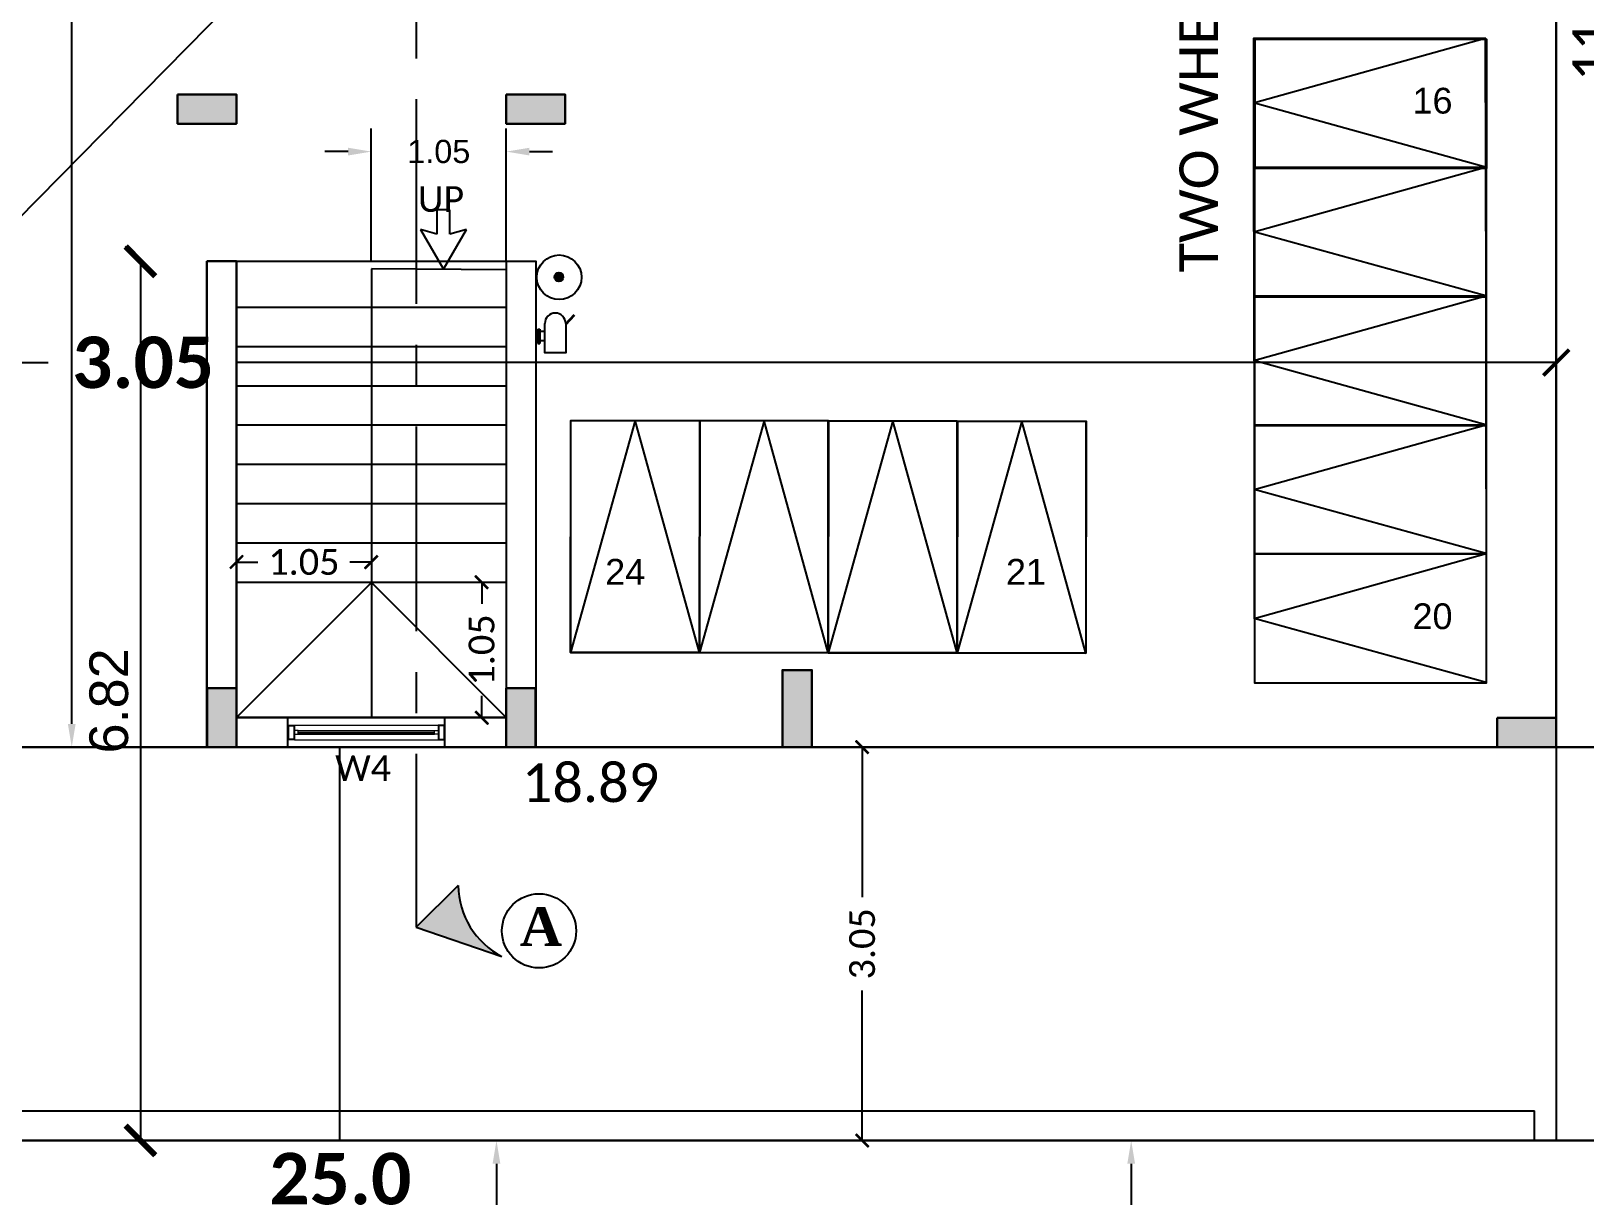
# Model space of a CAD drawing. Header units: metres. Extents: x 1549 to 1752, y 1518 to 3502.
# Drawn here: x 1682.27 to 1694.34, y 1624.89 to 1633.93 of the extents above; entities that cross this region are included whole.
import ezdxf
from ezdxf.enums import TextEntityAlignment as Align

# ---------------------------------------------------------------- set-up
doc = ezdxf.new("R2010")
doc.units = ezdxf.units.M
doc.linetypes.add('CENTER', pattern=[50.8, 31.75, -6.35, 6.35, -6.35])
for name, color, linetype, plot in [('BLK_1_COVERED_AREA', 140, 'Continuous', False), ('BLK_1_FLR_0_BLT_UP_AREA', 1, 'Continuous', False), ('BLK_1_MAX_HEIGHT_CAL', 7, 'Continuous', False), ('BLK_1_MAX_HEIGHT_CAL_SET_BACK', 6, 'Continuous', False), ('SHORTEST_DIST_TO_ROAD', 6, 'Continuous', False)]:
    doc.layers.add(name, color=color, linetype=linetype, plot=plot)
for name, color, linetype in [('BLK_1_FLR_0_CARPET_AREA', 10, 'Continuous'), ('BLK_1_FLR_0_EXIT_WIDTH_DOOR', 2, 'Continuous'), ('BLK_1_LVL_0_BLDG_FOOT_PRINT', 1, 'Continuous'), ('BLK_1_LVL_0_FRONT_SETBACK', 2, 'Continuous'), ('BLK_1_LVL_0_SIDE_SETBACK1', 171, 'Continuous'), ('DRIVE_WAY', 254, 'Continuous'), ('PLOT_BOUNDARY', 70, 'Continuous'), ('TWO_WHEELER_PARKING', 2, 'Continuous')]:
    doc.layers.add(name, color=color, linetype=linetype)
for name, color, linetype, lineweight in [('BLK_1_FLR_0_STILT', 7, 'Continuous', 0), ('Column', 7, 'Continuous', 30), ('DIST_EXIT', 7, 'Continuous', 0), ('NOTIFIED_ROAD', 1, 'Continuous', 13), ('ROAD_WIDTH', 1, 'Continuous', 13), ('SEGREGATED_TOILET', 1, 'Continuous', 0), ('TWO_WHEELER_DRIVE_WAY', 6, 'Continuous', 0), ('W', 7, 'Continuous', 5)]:
    doc.layers.add(name, color=color, linetype=linetype, lineweight=lineweight)
doc.styles.add('ARIAL', font='arial.ttf')
doc.styles.add('Dutch-Bold', font='timesbd.ttf', dxfattribs={"height": 12})
doc.styles.add('SLS- JOHN Calibri', font='calibri.ttf')
doc.styles.add('SLS-Calibri', font='calibri.ttf')
doc.styles.add('SLS-CalibriBold', font='calibrib.ttf')
doc.styles.get("Standard").update_dxf_attribs({"font": 'arial.ttf'})
doc.dimstyles.new('OPEN SPACE', dxfattribs={"dimtxt": 0.3, "dimasz": 0.23, "dimexe": 0.1875, "dimexo": 0.0625, "dimgap": 0.09, "dimtad": 3, "dimzin": 0, "dimdsep": 46, "dimtxsty": 'ARIAL', "dimblk": 'OBLIQUE', "dimcen": 0.09, "dimse1": 1, "dimse2": 1, "dimclrd": 6, "dimclre": 6, "dimclrt": 7, "dimadec": 0, "dimazin": 0, "dimtfac": 0.5, "dimtix": 1, "dimtmove": 0, "dimatfit": 3, "dimfxl": 0, "dimtolj": 1, "dimtzin": 0, "dimarcsym": 0})
doc.dimstyles.new('SLS-ProjectName-FMB', dxfattribs={"dimtxt": 0.7, "dimasz": 0.1, "dimexe": 0, "dimexo": 0, "dimgap": 0.2, "dimtad": 0, "dimdec": 1, "dimzin": 1, "dimdsep": 46, "dimtxsty": 'SLS-CalibriBold', "dimblk": 'NONE', "dimcen": 0, "dimse1": 1, "dimse2": 1, "dimsd1": 1, "dimsd2": 1, "dimclrd": 252, "dimclre": 252, "dimclrt": 256, "dimadec": 0, "dimazin": 0, "dimtfac": 1, "dimtdec": 1, "dimtofl": 0, "dimtmove": 0, "dimatfit": 3, "dimfxl": 0, "dimtolj": 1, "dimtzin": 0, "dimarcsym": 0})
doc.dimstyles.new('SLS-ProjectName-InnerBlock', dxfattribs={"dimtxt": 0.6, "dimasz": 0.1, "dimexe": 0, "dimexo": 0, "dimgap": 0.2, "dimtad": 0, "dimzin": 1, "dimdsep": 46, "dimtxsty": 'SLS-Calibri', "dimblk": 'NONE', "dimcen": 0.09, "dimse1": 1, "dimse2": 1, "dimsd1": 1, "dimsd2": 1, "dimclrd": 252, "dimclre": 252, "dimclrt": 256, "dimadec": 0, "dimazin": 0, "dimtfac": 1, "dimtofl": 0, "dimtmove": 0, "dimatfit": 3, "dimfxl": 0, "dimtolj": 1, "dimtzin": 0, "dimarcsym": 0})
doc.dimstyles.new('SLS-ProjectName-OuterBlock(FloorPlan)', dxfattribs={"dimtxt": 0.2, "dimasz": 0.1, "dimexe": 0, "dimexo": 0, "dimgap": 0.1, "dimtad": 0, "dimzin": 1, "dimdsep": 46, "dimtxsty": 'SLS-Calibri', "dimblk1": 'OBLIQUE', "dimblk2": 'OBLIQUE', "dimsah": 1, "dimcen": 0, "dimse1": 1, "dimse2": 1, "dimclrd": 252, "dimclre": 252, "dimclrt": 256, "dimadec": 0, "dimazin": 0, "dimtfac": 1, "dimtofl": 0, "dimtmove": 2, "dimatfit": 3, "dimfxl": 0, "dimtolj": 1, "dimtzin": 0, "dimarcsym": 0})
doc.dimstyles.get("Standard").update_dxf_attribs({"dimtxt": 0.18, "dimasz": 0.18, "dimexe": 0.18, "dimexo": 0.0625, "dimgap": 0.09, "dimtad": 0, "dimtih": 1, "dimtoh": 1, "dimdec": 4, "dimzin": 0, "dimdsep": 46, "dimtxsty": 'Standard', "dimcen": 0.09, "dimadec": 0, "dimazin": 0, "dimtfac": 1, "dimtdec": 4, "dimtofl": 0, "dimtmove": 0, "dimatfit": 3, "dimfxl": 0, "dimtolj": 1, "dimtzin": 0, "dimarcsym": 0})

# ---------------------------------------------------------------- blocks, each defined once
blk = doc.blocks.new('*U8')
at = {"layer": 'W'}
for p, q in [((-0.533, 0.1), (-0.533, -0.1)), ((-0.533, 0.1), (0.533, 0.1)), ((-0.488, 0.05), (0.488, 0.05)), ((-0.463, 0.012), (0.463, 0.012)), ((-0.463, 0.002), (0.463, 0.002)), ((0.533, 0.1), (0.533, -0.1)), ((-0.533, -0.1), (0.533, -0.1)), ((-0.488, -0.05), (0.488, -0.05)), ((-0.463, -0.003), (0.463, -0.003)), ((-0.463, -0.013), (0.463, -0.013))]:
    blk.add_line(p, q, dxfattribs=at)
for points in [[(-0.488, -0.05), (-0.533, -0.05), (-0.533, 0.05), (-0.488, 0.05)], [(-0.493, -0.045), (-0.528, -0.045), (-0.528, 0.045), (-0.493, 0.045)], [(-0.488, 0.012), (-0.488, -0.013), (-0.463, -0.013), (-0.463, 0.012)], [(0.488, 0.012), (0.488, -0.013), (0.463, -0.013), (0.463, 0.012)], [(0.488, -0.05), (0.533, -0.05), (0.533, 0.05), (0.488, 0.05)], [(0.493, -0.045), (0.528, -0.045), (0.528, 0.045), (0.493, 0.045)]]:
    blk.add_lwpolyline(points, close=True, dxfattribs=at)
blk = doc.blocks.new('Arow2')
for p, q in [((2, 18.23), (-2, 18.23)), ((-2, 18.23), (-2, 10.81)), ((2, 10.81), (2, 18.23)), ((-2, 10.81), (-7.06, 12.23)), ((-7.06, 12.23), (0, 0)), ((0, 0), (7.06, 12.23)), ((7.06, 12.23), (2, 10.81))]:
    blk.add_line(p, q)
blk = doc.blocks.new('*D52')
at = {"layer": 'Defpoints', "color": 0}
for p in [(1672.175, 1625.321), (1697.175, 1625.321), (1697.175, 1625.023)]:
    blk.add_point(p, dxfattribs=at)
at = {"insert": (1684.675, 1625.023), "char_height": 0.4, "attachment_point": 5, "style": 'SLS-CalibriBold'}
blk.add_mtext('\\A1;25.0', dxfattribs=at)
blk = doc.blocks.new('_None')
blk = doc.blocks.new('*D136')
at = {"layer": 'Defpoints', "color": 0}
for p in [(1694.113, 1639.773), (1694.113, 1628.373), (1694.392, 1628.373)]:
    blk.add_point(p, dxfattribs=at)
at = {"insert": (1694.392, 1634.073), "char_height": 0.3, "attachment_point": 5, "rotation": 90, "style": 'SLS-Calibri'}
blk.add_mtext('\\A1;11.40', dxfattribs=at)
blk = doc.blocks.new('*D59')
at = {"layer": 'Defpoints', "color": 0}
for p in [(1675.223, 1628.373), (1694.113, 1628.373), (1675.223, 1628.095)]:
    blk.add_point(p, dxfattribs=at)
at = {"insert": (1686.617, 1628.095), "char_height": 0.3, "attachment_point": 5, "style": 'SLS-Calibri'}
blk.add_mtext('\\A1;18.89', dxfattribs=at)
blk = doc.blocks.new('_Oblique')
at = {"color": 0, "linetype": 'ByBlock', "lineweight": -2}
blk.add_line((-0.5, -0.5), (0.5, 0.5), dxfattribs=at)
at = {"const_width": 0.2}
blk.add_lwpolyline([(-0.5, -0.5), (0.5, 0.5)], dxfattribs=at)
blk = doc.blocks.new('*D168')
at = {"color": 252, "lineweight": -2}
for p, q in [((1683.868, 1629.809), (1684.035, 1629.809)), ((1684.915, 1629.809), (1684.749, 1629.809))]:
    blk.add_line(p, q, dxfattribs=at)
at = {"layer": 'Defpoints', "color": 0}
for p in [(1684.915, 1629.809), (1683.868, 1629.652), (1684.915, 1629.652)]:
    blk.add_point(p, dxfattribs=at)
at = {"color": 252, "lineweight": -2, "xscale": 0.1, "yscale": 0.1, "zscale": 0.1, "rotation": 180}
blk.add_blockref('_Oblique', (1683.868, 1629.809), dxfattribs=at)
at = {"color": 252, "lineweight": -2, "xscale": 0.1, "yscale": 0.1, "zscale": 0.1}
blk.add_blockref('_Oblique', (1684.915, 1629.809), dxfattribs=at)
at = {"insert": (1684.392, 1629.809), "char_height": 0.2, "attachment_point": 5, "style": 'SLS-Calibri'}
blk.add_mtext('\\A1;1.05', dxfattribs=at)
blk = doc.blocks.new('*D169')
at = {"color": 252, "lineweight": -2}
for p, q in [((1685.772, 1629.652), (1685.772, 1629.484)), ((1685.772, 1628.602), (1685.772, 1628.77))]:
    blk.add_line(p, q, dxfattribs=at)
at = {"layer": 'Defpoints', "color": 0}
for p in [(1685.802, 1629.652), (1685.772, 1628.602), (1685.802, 1628.602)]:
    blk.add_point(p, dxfattribs=at)
at = {"color": 252, "lineweight": -2, "xscale": 0.1, "yscale": 0.1, "zscale": 0.1}
for p, rotation in [((1685.772, 1629.652), 90), ((1685.772, 1628.602), 270)]:
    blk.add_blockref('_Oblique', p, dxfattribs=dict(at, rotation=rotation))
at = {"insert": (1685.772, 1629.127), "char_height": 0.2, "attachment_point": 5, "rotation": 90, "style": 'SLS-Calibri'}
blk.add_mtext('\\A1;1.05', dxfattribs=at)
blk = doc.blocks.new('_ArchTick')
at = {"color": 0, "linetype": 'ByBlock', "const_width": 0.15}
blk.add_lwpolyline([(-0.5, -0.5), (0.5, 0.5)], dxfattribs=at)
blk = doc.blocks.new('*D173')
at = {"color": 252, "lineweight": -2}
for p, q in [((1672.175, 1631.357), (1682.408, 1631.357)), ((1694.113, 1631.357), (1683.88, 1631.357))]:
    blk.add_line(p, q, dxfattribs=at)
at = {"layer": 'Defpoints', "color": 0}
for p in [(1672.175, 1631.549), (1694.113, 1631.549), (1694.113, 1631.357)]:
    blk.add_point(p, dxfattribs=at)
at = {"color": 252, "lineweight": -2, "xscale": 0.2, "yscale": 0.2, "zscale": 0.2, "rotation": 180}
blk.add_blockref('_ArchTick', (1672.175, 1631.357), dxfattribs=at)
at = {"color": 252, "lineweight": -2, "xscale": 0.2, "yscale": 0.2, "zscale": 0.2}
blk.add_blockref('_ArchTick', (1694.113, 1631.357), dxfattribs=at)
at = {"insert": (1683.144, 1631.357), "char_height": 0.4, "attachment_point": 5, "style": 'SLS-CalibriBold'}
blk.add_mtext('\\A1;3.05', dxfattribs=at)
blk = doc.blocks.new('A$C54416CBF')
h = blk.add_hatch(color=256)
h.dxf.hatch_style = 1
h.paths.add_polyline_path([(0.636, 0.673), (0.636, 0.641), (0.843, 0.861), (0.827, 0.876)])
h = blk.add_hatch(color=256)
h.dxf.hatch_style = 1
h.paths.add_polyline_path([(0, 0.217), (0.044, 0.217), (0.044, 0.545), (0, 0.545)])
for p, q in [((0.636, 0.673), (0.827, 0.876)), ((0.636, 0.641), (0.843, 0.861)), ((0, 0.545), (0, 0.217)), ((0, 0.545), (0.044, 0.545)), ((0.044, 0.545), (0.044, 0.217)), ((0.159, 0.49), (0.044, 0.49)), ((0, 0.217), (0.044, 0.217)), ((0.159, 0.28), (0.044, 0.28))]:
    blk.add_line(p, q)
blk.add_lwpolyline([(0.636, 0.673), (0.636, 0.673), (0.636, 0), (0.159, 0), (0.159, 0.673), (0.16, 0.673)])
blk.add_arc((0.398, 0.673), 0.238, 0, 180)
blk = doc.blocks.new('col')
at = {"layer": 'Column'}
h = blk.add_hatch(color=6, dxfattribs=at)
h.dxf.hatch_style = 1
h.paths.add_polyline_path([(8.188, -6.335), (8.188, -6.563), (8.645, -6.563), (8.645, -6.335)])
h = blk.add_hatch(color=6, dxfattribs=at)
h.dxf.hatch_style = 1
h.paths.add_polyline_path([(10.74, -6.335), (10.74, -6.563), (11.197, -6.563), (11.197, -6.335)])
h = blk.add_hatch(color=2, dxfattribs=at)
h.dxf.hatch_style = 1
h.paths.add_polyline_path([(12.884, -11.399), (13.113, -11.399), (13.113, -10.802), (12.884, -10.802)])
h = blk.add_hatch(color=6, dxfattribs=at)
h.dxf.hatch_style = 1
h.paths.add_polyline_path([(8.417, -11.399), (8.645, -11.399), (8.645, -10.942), (8.417, -10.942)])
h = blk.add_hatch(color=6, dxfattribs=at)
h.dxf.hatch_style = 1
h.paths.add_polyline_path([(10.74, -11.399), (10.968, -11.399), (10.968, -10.942), (10.74, -10.942)])
h = blk.add_hatch(color=6, dxfattribs=at)
h.dxf.hatch_style = 1
h.paths.add_polyline_path([(18.433, -11.171), (18.433, -11.399), (18.89, -11.399), (18.89, -11.171)])
for points in [[(8.188, -6.335), (8.188, -6.563), (8.645, -6.563), (8.645, -6.335)], [(10.74, -6.335), (10.74, -6.563), (11.197, -6.563), (11.197, -6.335)], [(12.884, -11.399), (13.113, -11.399), (13.113, -10.802), (12.884, -10.802)], [(8.417, -11.399), (8.645, -11.399), (8.645, -10.942), (8.417, -10.942)], [(10.74, -11.399), (10.968, -11.399), (10.968, -10.942), (10.74, -10.942)], [(18.433, -11.171), (18.433, -11.399), (18.89, -11.399), (18.89, -11.171)]]:
    blk.add_lwpolyline(points, close=True, dxfattribs=at)
blk = doc.blocks.new('*D193')
at = {"layer": 'Defpoints', "color": 0}
for p in [(1688.807, 1628.373), (1688.726, 1625.321), (1688.807, 1625.321)]:
    blk.add_point(p, dxfattribs=at)
at = {"layer": 'SHORTEST_DIST_TO_ROAD', "color": 252, "lineweight": -2}
for p, q in [((1688.726, 1628.373), (1688.726, 1627.209)), ((1688.726, 1625.321), (1688.726, 1626.485))]:
    blk.add_line(p, q, dxfattribs=at)
at = {"layer": 'SHORTEST_DIST_TO_ROAD', "color": 252, "lineweight": -2, "xscale": 0.1, "yscale": 0.1, "zscale": 0.1}
for p, rotation in [((1688.726, 1628.373), 90), ((1688.726, 1625.321), 270)]:
    blk.add_blockref('_Oblique', p, dxfattribs=dict(at, rotation=rotation))
at = {"layer": 'SHORTEST_DIST_TO_ROAD', "insert": (1688.726, 1626.847), "char_height": 0.2, "attachment_point": 5, "rotation": 90, "style": 'SLS-Calibri'}
blk.add_mtext('\\A1;3.05', dxfattribs=at)
blk = doc.blocks.new('*D195')
at = {"layer": 'BLK_1_MAX_HEIGHT_CAL', "color": 0, "lineweight": -2}
for p, q in [((1682.713, 1628.373), (1681.287, 1628.373)), ((1681.467, 1628.193), (1681.467, 1622.459)), ((1681.467, 1616.361), (1681.467, 1622.095)), ((1682.713, 1616.181), (1681.287, 1616.181))]:
    blk.add_line(p, q, dxfattribs=at)
at = {"layer": 'BLK_1_MAX_HEIGHT_CAL', "color": 0}
for points in [[(1681.437, 1628.193), (1681.497, 1628.193), (1681.467, 1628.373)], [(1681.437, 1616.361), (1681.497, 1616.361), (1681.467, 1616.181)]]:
    blk.add_solid(points, dxfattribs=at)
at = {"layer": 'Defpoints', "color": 0}
for p in [(1682.776, 1628.373), (1681.467, 1616.181), (1682.776, 1616.181)]:
    blk.add_point(p, dxfattribs=at)
at = {"layer": 'BLK_1_MAX_HEIGHT_CAL', "color": 0, "insert": (1681.467, 1622.277), "char_height": 0.18, "attachment_point": 5}
blk.add_mtext('\\A1;12.19', dxfattribs=at)
blk = doc.blocks.new('*D196')
at = {"layer": 'BLK_1_MAX_HEIGHT_CAL_SET_BACK', "color": 0, "lineweight": -2}
for p, q in [((1685.866, 1642.821), (1682.41, 1642.821)), ((1682.59, 1642.641), (1682.59, 1635.779)), ((1682.59, 1628.553), (1682.59, 1635.415)), ((1685.866, 1628.373), (1682.41, 1628.373))]:
    blk.add_line(p, q, dxfattribs=at)
at = {"layer": 'BLK_1_MAX_HEIGHT_CAL_SET_BACK', "color": 0}
for points in [[(1682.56, 1642.641), (1682.62, 1642.641), (1682.59, 1642.821)], [(1682.56, 1628.553), (1682.62, 1628.553), (1682.59, 1628.373)]]:
    blk.add_solid(points, dxfattribs=at)
at = {"layer": 'Defpoints', "color": 0}
for p in [(1685.929, 1642.821), (1682.59, 1628.373), (1685.929, 1628.373)]:
    blk.add_point(p, dxfattribs=at)
at = {"layer": 'BLK_1_MAX_HEIGHT_CAL_SET_BACK', "color": 0, "insert": (1682.59, 1635.597), "char_height": 0.18, "attachment_point": 5}
blk.add_mtext('\\A1;14.45', dxfattribs=at)
blk = doc.blocks.new('*D225')
at = {"layer": 'BLK_1_FLR_0_EXIT_WIDTH_DOOR', "color": 0, "lineweight": -2}
for p, q in [((1684.915, 1632.146), (1684.915, 1633.174)), ((1685.963, 1632.14), (1685.963, 1633.174)), ((1684.735, 1632.994), (1684.555, 1632.994)), ((1686.143, 1632.994), (1686.323, 1632.994))]:
    blk.add_line(p, q, dxfattribs=at)
at = {"layer": 'BLK_1_FLR_0_EXIT_WIDTH_DOOR', "color": 0}
for points in [[(1684.735, 1633.024), (1684.735, 1632.964), (1684.915, 1632.994)], [(1686.143, 1633.024), (1686.143, 1632.964), (1685.963, 1632.994)]]:
    blk.add_solid(points, dxfattribs=at)
at = {"layer": 'Defpoints', "color": 0}
for p in [(1684.915, 1632.994), (1684.915, 1632.083), (1685.963, 1632.078)]:
    blk.add_point(p, dxfattribs=at)
at = {"layer": 'BLK_1_FLR_0_EXIT_WIDTH_DOOR', "color": 0, "insert": (1685.439, 1632.994), "char_height": 0.18, "attachment_point": 5}
blk.add_mtext('\\A1;1.05', dxfattribs=at)
blk = doc.blocks.new('*D226')
at = {"layer": 'Defpoints', "color": 0}
for p in [(1684.189, 1632.143), (1683.123, 1625.321), (1684.189, 1625.321)]:
    blk.add_point(p, dxfattribs=at)
at = {"layer": 'DIST_EXIT', "color": 7, "lineweight": -2}
blk.add_line((1683.123, 1632.143), (1683.123, 1625.321), dxfattribs=at)
at = {"layer": 'DIST_EXIT', "color": 7, "lineweight": -2, "xscale": 0.23, "yscale": 0.23, "zscale": 0.23}
for p, rotation in [((1683.123, 1632.143), 90), ((1683.123, 1625.321), 270)]:
    blk.add_blockref('_Oblique', p, dxfattribs=dict(at, rotation=rotation))
at = {"layer": 'DIST_EXIT', "color": 7, "lineweight": 30, "insert": (1682.879, 1628.732), "char_height": 0.3, "attachment_point": 5, "rotation": 90, "style": 'ARIAL'}
blk.add_mtext('\\A1;6.82', dxfattribs=at)
blk = doc.blocks.new('*D228')
at = {"layer": 'Defpoints', "color": 0}
for p in [(1686.157, 1625.321), (1685.887, 1616.181), (1691.91, 1616.181)]:
    blk.add_point(p, dxfattribs=at)
at = {"layer": 'NOTIFIED_ROAD', "color": 0, "lineweight": -2}
for p, q in [((1686.094, 1625.321), (1685.707, 1625.321)), ((1685.887, 1625.141), (1685.887, 1617.966)), ((1685.887, 1616.361), (1685.887, 1617.602)), ((1691.848, 1616.181), (1685.707, 1616.181))]:
    blk.add_line(p, q, dxfattribs=at)
at = {"layer": 'NOTIFIED_ROAD', "color": 0}
for points in [[(1685.857, 1625.141), (1685.917, 1625.141), (1685.887, 1625.321)], [(1685.857, 1616.361), (1685.917, 1616.361), (1685.887, 1616.181)]]:
    blk.add_solid(points, dxfattribs=at)
at = {"layer": 'NOTIFIED_ROAD', "color": 0, "insert": (1685.887, 1617.784), "char_height": 0.18, "attachment_point": 5}
blk.add_mtext('\\A1;9.14000000', dxfattribs=at)
blk = doc.blocks.new('*D229')
at = {"layer": 'Defpoints', "color": 0}
for p in [(1690.363, 1640.78), (1690.363, 1640.78), (1675.126, 1625.321)]:
    blk.add_point(p, dxfattribs=at)
at = {"layer": 'SEGREGATED_TOILET', "color": 0, "lineweight": -2}
for p, q in [((1690.319, 1640.824), (1690.235, 1640.906)), ((1690.237, 1640.652), (1684.17, 1634.497)), ((1675.253, 1625.449), (1683.815, 1634.136)), ((1675.082, 1625.365), (1674.998, 1625.447))]:
    blk.add_line(p, q, dxfattribs=at)
at = {"layer": 'SEGREGATED_TOILET', "color": 0}
for points in [[(1690.216, 1640.673), (1690.258, 1640.631), (1690.363, 1640.78)], [(1675.231, 1625.47), (1675.274, 1625.428), (1675.126, 1625.321)]]:
    blk.add_solid(points, dxfattribs=at)
at = {"layer": 'SEGREGATED_TOILET', "color": 0, "insert": (1683.993, 1634.316), "char_height": 0.18, "attachment_point": 5}
blk.add_mtext('\\A1;21.71', dxfattribs=at)
blk = doc.blocks.new('*D230')
at = {"layer": 'Defpoints', "color": 0}
for p in [(1691.364, 1625.321), (1690.814, 1616.181), (1692.028, 1616.181)]:
    blk.add_point(p, dxfattribs=at)
at = {"layer": 'ROAD_WIDTH', "color": 0, "lineweight": -2}
for p, q in [((1691.302, 1625.321), (1690.634, 1625.321)), ((1690.814, 1625.141), (1690.814, 1620.933)), ((1690.814, 1616.361), (1690.814, 1620.569)), ((1691.966, 1616.181), (1690.634, 1616.181))]:
    blk.add_line(p, q, dxfattribs=at)
at = {"layer": 'ROAD_WIDTH', "color": 0}
for points in [[(1690.784, 1625.141), (1690.844, 1625.141), (1690.814, 1625.321)], [(1690.784, 1616.361), (1690.844, 1616.361), (1690.814, 1616.181)]]:
    blk.add_solid(points, dxfattribs=at)
at = {"layer": 'ROAD_WIDTH', "color": 0, "insert": (1690.814, 1620.751), "char_height": 0.18, "attachment_point": 5}
blk.add_mtext('\\A1;9.14000000', dxfattribs=at)

msp = doc.modelspace()

# ---------------------------------------------------------------- hatches: boundary and pattern name
h = msp.add_hatch(color=256)
h.dxf.hatch_style = 1
h.paths.add_polyline_path([(1686.40578311, 1632.02071312, 1), (1686.33627163, 1632.02071312, 1)])
at = {"linetype": 'Continuous', "lineweight": -3, "ltscale": 10}
h = msp.add_hatch(color=256, dxfattribs=at)
h.dxf.hatch_style = 1
edge = h.paths.add_edge_path()
edge.add_line((1685.26315591, 1626.97592907), (1685.58853136, 1627.30002638))
edge.add_arc((1686.2288224, 1627.31357316), 0.64043433, 181.212038458, 242.128992371)
edge.add_line((1685.92943052, 1626.74742774), (1685.26315591, 1626.97592907))

# ---------------------------------------------------------------- linework, layer by layer
at = {"linetype": 'CENTER', "ltscale": 0.05}
msp.add_line((1685.26315555, 1643.56002198), (1685.26315555, 1626.9759292), dxfattribs=at)
at = {"ltscale": 0.1}
for p, q in [((1694.11292722, 1628.3733856), (1694.11292722, 1639.77263734)), ((1683.63964093, 1632.14300697), (1683.63964093, 1628.3733856)), ((1683.86814899, 1632.14300697), (1683.63964093, 1632.14300697)), ((1683.86814899, 1632.14300697), (1683.86814899, 1628.60189366)), ((1685.96280625, 1632.14300697), (1685.96280625, 1628.60189366)), ((1685.96280625, 1632.14300697), (1686.19131432, 1632.14300697)), ((1686.19131432, 1632.14300697), (1686.19131432, 1628.3733856)), ((1685.96280625, 1632.07763103), (1684.91547762, 1632.08347202)), ((1684.91547762, 1632.08347202), (1684.91547762, 1628.60189366)), ((1685.96280625, 1631.7846356), (1683.86814899, 1631.7846356)), ((1685.96280625, 1631.47995818), (1683.86814899, 1631.47995818)), ((1685.96280625, 1631.17528076), (1683.86814899, 1631.17528076)), ((1685.96280625, 1630.87060334), (1683.86814899, 1630.87060334)), ((1685.96280625, 1630.56592592), (1683.86814899, 1630.56592592)), ((1685.96280625, 1630.2612485), (1683.86814899, 1630.2612485)), ((1685.96280625, 1629.95657108), (1683.86814899, 1629.95657108)), ((1685.96280625, 1629.65189366), (1683.86814899, 1629.65189366)), ((1684.91547762, 1629.65189366), (1683.86814899, 1628.60189366)), ((1684.91547762, 1629.65189366), (1685.96280625, 1628.60189366)), ((1683.86814899, 1628.60189366), (1684.26803811, 1628.60189366)), ((1684.26803811, 1628.3733856), (1684.26803811, 1628.60189366)), ((1684.26803811, 1628.60189366), (1685.48674778, 1628.60189366)), ((1685.48674778, 1628.60189366), (1685.96280625, 1628.60189366)), ((1685.48674778, 1628.3733856), (1685.48674778, 1628.60189366)), ((1679.83792722, 1628.3733856), (1683.63964093, 1628.3733856)), ((1683.63964093, 1628.3733856), (1684.26803811, 1628.3733856)), ((1685.48674778, 1628.3733856), (1686.19131432, 1628.3733856)), ((1686.19131432, 1628.3733856), (1694.11292722, 1628.3733856)), ((1675.40492722, 1625.55063734), (1693.94492722, 1625.55063734)), ((1693.94492722, 1625.32063734), (1693.94492722, 1625.55063734))]:
    msp.add_line(p, q, dxfattribs=at)
for p, q in [((1685.58853136, 1627.30002638), (1685.26315591, 1626.97592907)), ((1685.26315591, 1626.97592907), (1685.92943052, 1626.74742774)), ((1675.40492722, 1625.32063734), (1693.94492722, 1625.32063734)), ((1693.94492722, 1625.32063734), (1696.94492722, 1625.32063734))]:
    msp.add_line(p, q)
msp.add_lwpolyline([(1672.17492722, 1642.82063734), (1697.17492722, 1642.82063734), (1697.17492722, 1625.32063734), (1672.17492722, 1625.32063734)], close=True)
for points in [[(1676.83792722, 1628.3733856), (1675.22292722, 1628.3733856), (1675.22292722, 1639.77263734), (1694.11292722, 1639.77263734), (1694.11292722, 1628.3733856), (1679.83792722, 1628.3733856)], [(1693.56291625, 1633.87462452), (1691.76291815, 1633.87201082), (1691.76437021, 1632.87201187), (1693.56436831, 1632.87462558), (1691.76364418, 1633.37201134), (1693.56291625, 1633.87462452), (1693.56436831, 1632.87462558)], [(1693.56436831, 1632.87462558), (1691.76437021, 1632.87201187), (1691.76582227, 1631.87201293), (1693.56582037, 1631.87462663), (1691.76509624, 1632.3720124), (1693.56436831, 1632.87462558), (1693.56582037, 1631.87462663)], [(1693.56582037, 1631.87462663), (1691.76582227, 1631.87201293), (1691.76727432, 1630.87201398), (1693.56727243, 1630.87462768), (1691.7665483, 1631.37201345), (1693.56582037, 1631.87462663), (1693.56727243, 1630.87462768)], [(1686.46188996, 1629.10809875), (1686.46450366, 1630.90809685), (1687.46450261, 1630.90664479), (1687.46188891, 1629.10664669), (1686.96450314, 1630.90737082), (1686.46188996, 1629.10809875), (1687.46188891, 1629.10664669)], [(1687.46188891, 1629.10664669), (1687.46450261, 1630.90664479), (1688.46450155, 1630.90519274), (1688.46188785, 1629.10519463), (1687.96450208, 1630.90591877), (1687.46188891, 1629.10664669), (1688.46188785, 1629.10519463)], [(1688.46188785, 1629.10519463), (1688.46450155, 1630.90519274), (1689.4645005, 1630.90374068), (1689.4618868, 1629.10374258), (1688.96450103, 1630.90446671), (1688.46188785, 1629.10519463), (1689.4618868, 1629.10374258)], [(1689.4618868, 1629.10374258), (1689.4645005, 1630.90374068), (1690.46449945, 1630.90228862), (1690.46188574, 1629.10229052), (1689.96449997, 1630.90301465), (1689.4618868, 1629.10374258), (1690.46188574, 1629.10229052)], [(1693.56727243, 1630.87462768), (1691.76727432, 1630.87201398), (1691.76872638, 1629.87201503), (1693.56872448, 1629.87462874), (1691.76800035, 1630.37201451), (1693.56727243, 1630.87462768), (1693.56872448, 1629.87462874)], [(1693.56872448, 1629.87462874), (1691.76872638, 1629.87201503), (1691.77017844, 1628.87201609), (1693.57017654, 1628.87462979), (1691.76945241, 1629.37201556), (1693.56872448, 1629.87462874), (1693.57017654, 1628.87462979)]]:
    msp.add_lwpolyline(points)
for centre, radius in [((1686.3735509, 1632.01924972), 0.17304215), ((1686.37102737, 1632.02071312), 0.03475574)]:
    msp.add_circle(centre, radius)
at = {"ltscale": 25}
msp.add_circle((1686.21734728, 1626.9473516), 0.28791676, dxfattribs=at)
at = {"linetype": 'Continuous', "lineweight": -3, "ltscale": 10}
msp.add_arc((1686.2288224, 1627.31357316), 0.64043433, 181.212038527, 242.128992301, dxfattribs=at)
at = {"layer": 'BLK_1_COVERED_AREA'}
msp.add_lwpolyline([(1694.11292722, 1628.3733856), (1675.22292722, 1628.3733856), (1675.22292722, 1639.77263734), (1694.11292722, 1639.77263734)], close=True, dxfattribs=at)
at = {"layer": 'BLK_1_FLR_0_BLT_UP_AREA', "color": 3}
msp.add_lwpolyline([(1683.63964093, 1632.14300697), (1686.19131432, 1632.14300697), (1686.19131432, 1628.3733856), (1683.63964093, 1628.3733856)], close=True, dxfattribs=at)
at = {"layer": 'BLK_1_FLR_0_CARPET_AREA', "color": 25}
msp.add_lwpolyline([(1683.86814899, 1632.14300697), (1685.96280625, 1632.14300697), (1685.96280625, 1628.60189366), (1683.86814899, 1628.60189366)], close=True, dxfattribs=at)
at = {"layer": 'BLK_1_FLR_0_STILT'}
msp.add_lwpolyline([(1694.11292722, 1628.37338516), (1675.22292722, 1628.37338516), (1675.22292722, 1639.77263691), (1694.11292722, 1639.77263691)], close=True, dxfattribs=at)
at = {"layer": 'BLK_1_LVL_0_BLDG_FOOT_PRINT'}
msp.add_lwpolyline([(1694.11292722, 1628.37338516), (1675.22292722, 1628.37338516), (1675.22292722, 1639.77263691), (1694.11292722, 1639.77263691)], close=True, dxfattribs=at)
at = {"layer": 'BLK_1_LVL_0_FRONT_SETBACK', "color": 2}
msp.add_lwpolyline([(1675.22292722, 1628.3733856), (1694.11292722, 1628.3733856), (1694.11292722, 1625.32063734), (1675.22292722, 1625.32063734)], close=True, dxfattribs=at)
at = {"layer": 'BLK_1_LVL_0_SIDE_SETBACK1', "color": 171}
msp.add_lwpolyline([(1694.11292722, 1639.77263691), (1697.17492722, 1639.77263691), (1697.17492722, 1628.3733856), (1694.11292722, 1628.3733856)], close=True, dxfattribs=at)
at = {"layer": 'DRIVE_WAY'}
msp.add_line((1684.66792722, 1628.37338516), (1684.66792722, 1625.32063734), dxfattribs=at)
at = {"layer": 'DRIVE_WAY', "color": 254}
msp.add_lwpolyline([(1675.22292722, 1639.77263691), (1694.11292722, 1639.77263691), (1694.11292722, 1628.37338516), (1684.66792722, 1628.37338516), (1684.66792722, 1625.32063734), (1697.17492722, 1625.32063734), (1697.17492722, 1642.82063734), (1672.17492722, 1642.82063734), (1672.17492722, 1625.32063734), (1675.22292722, 1625.32063734), (1675.22292722, 1628.37338516)], close=True, dxfattribs=at)
at = {"layer": 'NOTIFIED_ROAD', "color": 1}
msp.add_lwpolyline([(1672.17492722, 1625.32063734), (1697.17492722, 1625.32063734), (1697.17492722, 1616.1806515), (1672.17492722, 1616.1806515)], close=True, dxfattribs=at)
at = {"layer": 'PLOT_BOUNDARY'}
msp.add_lwpolyline([(1672.17492722, 1642.82063734), (1697.17492722, 1642.82063734), (1697.17492722, 1625.32063734), (1672.17492722, 1625.32063734)], close=True, dxfattribs=at)
at = {"layer": 'ROAD_WIDTH', "color": 1}
msp.add_lwpolyline([(1672.17492722, 1625.32063734), (1697.17492722, 1625.32063734), (1697.17492722, 1616.1806515), (1672.17492722, 1616.1806515)], close=True, dxfattribs=at)
at = {"layer": 'SHORTEST_DIST_TO_ROAD', "color": 1}
msp.add_lwpolyline([(1672.17492722, 1628.37337727), (1697.17492722, 1628.37337727), (1697.17492722, 1625.32063734), (1672.17492722, 1625.32063734)], close=True, dxfattribs=at)
at = {"layer": 'TWO_WHEELER_DRIVE_WAY', "color": 6}
msp.add_lwpolyline([(1697.17492722, 1642.82063734), (1672.17492722, 1642.82063734), (1672.17492722, 1625.32063734), (1675.22292722, 1625.32063734), (1675.22292722, 1628.37338516), (1675.22292722, 1639.77263691), (1694.11292722, 1639.77263691), (1694.11292722, 1628.37338516), (1684.66792722, 1628.37338516), (1684.66792722, 1625.32063734), (1697.17492722, 1625.32063734)], close=True, dxfattribs=at)
at = {"layer": 'TWO_WHEELER_PARKING'}
for points in [[(1691.77307876, 1632.86678446), (1693.57452892, 1632.86678446), (1693.57452892, 1633.8641697), (1691.77307876, 1633.8641697)], [(1691.7716267, 1631.86678552), (1693.57307686, 1631.86678552), (1693.57307686, 1632.86417076), (1691.7716267, 1632.86417076)], [(1691.7716267, 1630.86940028), (1693.57307686, 1630.86940028), (1693.57307686, 1631.86678552), (1691.7716267, 1631.86678552)], [(1686.46450366, 1630.90809685), (1687.46188891, 1630.90809685), (1687.46188891, 1629.10664669), (1686.46450366, 1629.10664669)], [(1687.46450261, 1630.90664479), (1688.46188785, 1630.90664479), (1688.46188785, 1629.10519463), (1687.46450261, 1629.10519463)], [(1688.46188785, 1630.90519653), (1689.45927309, 1630.90519653), (1689.45927309, 1629.10374637), (1688.46188785, 1629.10374637)], [(1689.4645005, 1630.90374068), (1690.46188574, 1630.90374068), (1690.46188574, 1629.10229052), (1689.4645005, 1629.10229052)], [(1691.7716305, 1629.87201503), (1693.57308066, 1629.87201503), (1693.57308066, 1630.86940028), (1691.7716305, 1630.86940028)], [(1691.77017844, 1628.87201609), (1693.5716286, 1628.87201609), (1693.5716286, 1629.86940133), (1691.77017844, 1629.86940133)]]:
    msp.add_lwpolyline(points, close=True, dxfattribs=at)

# ---------------------------------------------------------------- block references
msp.add_blockref('col', (1675.22292722, 1639.77263734))
for name, p, xscale, yscale, zscale in [('Arow2', (1685.47546004, 1632.08151745), 0.0252352384291733, 0.0252352384291733, 0.0252352384291733), ('A$C54416CBF', (1686.20797711, 1631.43142868), 0.3397139251302106, 0.3397139251302106, 0.3397139251302106)]:
    msp.add_blockref(name, p, dxfattribs=dict(xscale=xscale, yscale=yscale, zscale=zscale))
at = {"ltscale": 0.25, "xscale": 1.142540322583547, "yscale": 1.142540322583547, "zscale": 1.142540322583547}
msp.add_blockref('*U8', (1684.87739295, 1628.48763963), dxfattribs=at)

# ---------------------------------------------------------------- texts
for s, p in [('16', (1693.15295105, 1633.38937073)), ('24', (1686.88617814, 1629.73364654)), ('21', (1689.99736618, 1629.73364654)), ('20', (1693.15295105, 1629.38879742))]:
    msp.add_text(s, height=0.2).set_placement(p, align=Align.MIDDLE_CENTER)
at = {"style": 'SLS- JOHN Calibri'}
for s, p in [('UP', (1685.27682048, 1632.52674704)), ('W4', (1684.63507276, 1628.11006802))]:
    msp.add_text(s, height=0.198702665, dxfattribs=at).set_placement(p)
at = {"linetype": 'Continuous', "lineweight": -3, "ltscale": 10, "style": 'Dutch-Bold'}
msp.add_text('A', height=0.3, dxfattribs=at).set_placement((1686.06875499, 1626.83121008))
at = {"insert": (1691.34008322, 1634.42295543), "char_height": 0.3, "width": 7.7698115368, "attachment_point": 5, "rotation": 90, "style": 'SLS- JOHN Calibri'}
msp.add_mtext('TWO WHEELER PARKING', dxfattribs=at)

# ---------------------------------------------------------------- dimensions: what is measured, and where the dimension line sits
dim = msp.add_linear_dim(base=(1694.39204013, 1628.3733856), p1=(1694.11292722, 1639.77263734), p2=(1694.11292722, 1628.3733856), angle=90, dimstyle='SLS-ProjectName-InnerBlock', override={"dimtxt": 0.3, "dimclrd": 250})
dim.commit()
dim.dimension.update_dxf_attribs({"geometry": '*D136', "text_midpoint": (1694.39204013, 1634.07301147)})
dim = msp.add_linear_dim(base=(1694.11292722, 1631.35724763), p1=(1672.17492722, 1631.54887687), p2=(1694.11292722, 1631.54887687), text='3.05', dimstyle='SLS-ProjectName-FMB', override={"dimtxt": 0.4, "dimasz": 0.2, "dimblk1": 'ArchTick', "dimblk2": 'ArchTick', "dimsah": 1, "dimse1": 0, "dimse2": 0, "dimsd1": 0, "dimsd2": 0})
dim.commit()
dim.dimension.update_dxf_attribs({"geometry": '*D173', "text_midpoint": (1683.14392722, 1631.35724763)})
dim = msp.add_linear_dim(base=(1684.91547762, 1629.80903548), p1=(1683.86814899, 1629.65189366), p2=(1684.91547762, 1629.65189366), dimstyle='SLS-ProjectName-OuterBlock(FloorPlan)')
dim.commit()
dim.dimension.update_dxf_attribs({"geometry": '*D168', "text_midpoint": (1684.39181331, 1629.80903548)})
dim = msp.add_linear_dim(base=(1685.77245731, 1628.60189366), p1=(1685.80196859, 1629.65189366), p2=(1685.80196859, 1628.60189366), angle=90, dimstyle='SLS-ProjectName-OuterBlock(FloorPlan)')
dim.commit()
dim.dimension.update_dxf_attribs({"geometry": '*D169', "text_midpoint": (1685.77245731, 1629.12689366)})
dim = msp.add_linear_dim(base=(1675.22292722, 1628.09467064), p1=(1694.11292722, 1628.3733856), p2=(1675.22292722, 1628.3733856), dimstyle='SLS-ProjectName-InnerBlock', override={"dimtxt": 0.3, "dimclrd": 250})
dim.commit()
dim.dimension.update_dxf_attribs({"geometry": '*D59', "text_midpoint": (1686.6173431, 1628.09467064), "dimtype": 160})
dim = msp.add_aligned_dim(p1=(1672.17492722, 1625.32063734), p2=(1697.17492722, 1625.32063734), distance=-0.29741307, dimstyle='SLS-ProjectName-FMB', override={"dimtxt": 0.4})
dim.commit()
dim.dimension.update_dxf_attribs({"geometry": '*D52', "text_midpoint": (1684.67492722, 1625.02322427)})
at = {"layer": 'BLK_1_FLR_0_EXIT_WIDTH_DOOR'}
dim = msp.add_linear_dim(base=(1684.91547762, 1632.99388122), p1=(1685.96280625, 1632.07763103), p2=(1684.91547762, 1632.08347202), dimstyle='Standard', override={"dimdec": 2}, dxfattribs=at)
dim.commit()
dim.dimension.update_dxf_attribs({"geometry": '*D225', "text_midpoint": (1685.43914194, 1632.99388122)})
at = {"layer": 'BLK_1_MAX_HEIGHT_CAL', "color": 6}
dim = msp.add_linear_dim(base=(1681.46667858, 1616.1806515), p1=(1682.7758745, 1628.37337727), p2=(1682.7758745, 1616.1806515), angle=90, dimstyle='Standard', override={"dimdec": 2}, dxfattribs=at)
dim.commit()
dim.dimension.update_dxf_attribs({"geometry": '*D195', "text_midpoint": (1681.46667858, 1622.27701438)})
at = {"layer": 'BLK_1_MAX_HEIGHT_CAL_SET_BACK', "color": 6}
dim = msp.add_linear_dim(base=(1682.59000138, 1628.37337727), p1=(1685.92864908, 1642.82063734), p2=(1685.92864908, 1628.37337727), angle=90, dimstyle='Standard', override={"dimdec": 2}, dxfattribs=at)
dim.commit()
dim.dimension.update_dxf_attribs({"geometry": '*D196', "text_midpoint": (1682.59000138, 1635.5970073)})
at = {"layer": 'DIST_EXIT', "color": 7, "lineweight": 30}
dim = msp.add_linear_dim(base=(1683.12257106, 1625.32063734), p1=(1684.18908793, 1632.14300697), p2=(1684.18908793, 1625.32063734), angle=90, dimstyle='OPEN SPACE', override={"dimpost": '\\X', "dimclrd": 7, "dimfxl": 0, "dimarcsym": 2}, dxfattribs=at)
dim.commit()
dim.dimension.update_dxf_attribs({"geometry": '*D226', "text_midpoint": (1682.87939916, 1628.73182215)})
at = {"layer": 'NOTIFIED_ROAD', "color": 1}
dim = msp.add_linear_dim(base=(1685.8874687953, 1616.1806515015), p1=(1686.1569971851, 1625.3206515015), p2=(1691.910275262, 1616.1806515015), angle=90, dimstyle='Standard', override={"dimdec": 8}, dxfattribs=at)
dim.commit()
dim.dimension.update_dxf_attribs({"geometry": '*D228', "text_midpoint": (1685.8874687953, 1617.7836018217), "dimtype": 160})
at = {"layer": 'ROAD_WIDTH', "color": 1}
dim = msp.add_linear_dim(base=(1690.8140989225, 1616.1806231824), p1=(1691.3644741283, 1625.3206231824), p2=(1692.0283271264, 1616.1806231824), angle=90, dimstyle='Standard', override={"dimdec": 8}, dxfattribs=at)
dim.commit()
dim.dimension.update_dxf_attribs({"geometry": '*D230', "text_midpoint": (1690.8140989225, 1620.750644422), "dimtype": 160})
at = {"layer": 'SEGREGATED_TOILET'}
dim = msp.add_linear_dim(base=(1690.36328094, 1640.78002719), p1=(1675.12628897, 1625.32063734), p2=(1690.36328094, 1640.78002719), angle=45.415105497, dimstyle='Standard', override={"dimdec": 2}, dxfattribs=at)
dim.commit()
dim.dimension.update_dxf_attribs({"geometry": '*D229', "text_midpoint": (1683.99266572, 1634.31642699), "dimtype": 161})
at = {"layer": 'SHORTEST_DIST_TO_ROAD', "color": 1}
dim = msp.add_linear_dim(base=(1688.72633821, 1625.32063734), p1=(1688.80663589, 1628.37337727), p2=(1688.80663589, 1625.32063734), angle=90, dimstyle='SLS-ProjectName-OuterBlock(FloorPlan)', override={"dimfxl": 0.3, "dimarcsym": 2}, dxfattribs=at)
dim.commit()
dim.dimension.update_dxf_attribs({"geometry": '*D193', "text_midpoint": (1688.72633821, 1626.8470073)})

doc.saveas('drawing.dxf')
